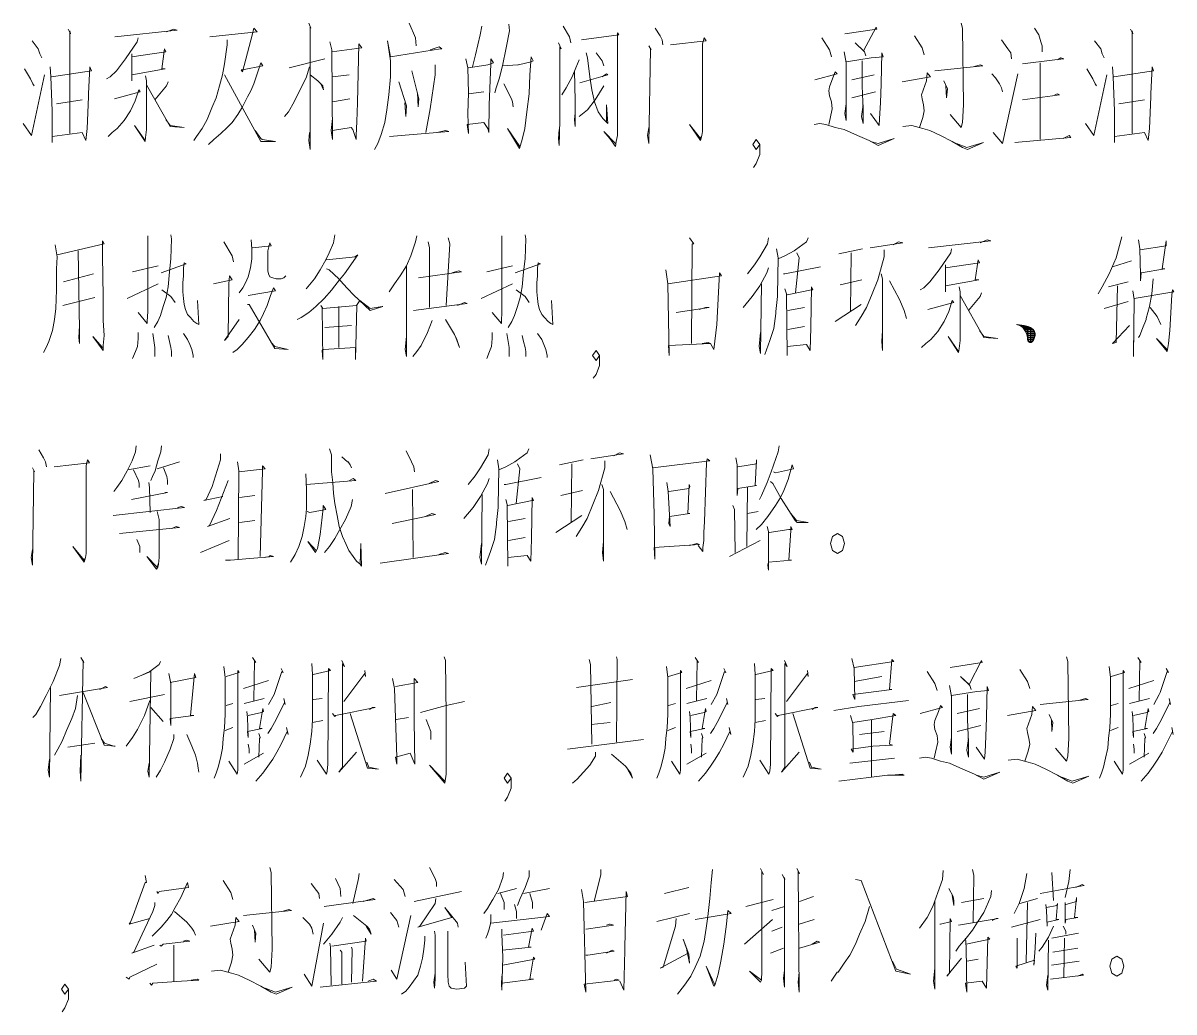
# Model space of a CAD drawing. Header units: millimetres. Extents: x 0 to 829, y 0 to 586.
# Drawn here: x 358.18 to 403.05, y 510.91 to 549.44 of the extents above; entities that cross this region are included whole.
import ezdxf

# ---------------------------------------------------------------- set-up
doc = ezdxf.new("R2010")
doc.units = ezdxf.units.MM

msp = doc.modelspace()

# ---------------------------------------------------------------- linework, layer by layer
at = {"color": 0, "lineweight": 0}
for points in [[(359.946222, 549.207972), (360.027361, 549.013944), (360.002667, 549.130361), (360.002667, 545.133389)], [(361.766556, 548.897528), (364.186611, 549.169167), (364.049028, 549.207972), (363.777389, 549.091556)], [(365.463667, 548.897528), (367.312222, 549.091556), (367.174639, 549.246778), (367.121722, 549.013944), (366.931222, 548.276639), (366.740722, 547.539333), (366.684278, 547.616944), (366.740722, 547.616944), (367.527417, 547.772167), (367.446278, 547.888583), (367.312222, 547.461722), (367.174639, 547.073667), (367.065278, 546.802028), (366.931222, 546.569194), (366.740722, 546.181139), (366.550222, 545.870694), (366.3315, 545.56025), (366.141, 545.366222), (365.897583, 545.133389), (365.625944, 544.900556), (365.407222, 544.706528)], [(369.323056, 549.440806), (369.404194, 549.246778), (369.375972, 549.285583), (369.375972, 544.5125), (369.323056, 544.86175), (369.34775, 545.172194)], [(373.235361, 549.440806), (373.478778, 548.858722), (373.507, 548.548278)], [(376.061111, 549.324389), (376.004667, 548.975139), (375.814167, 548.199028), (375.708333, 547.733361)], [(377.119444, 549.402), (377.147667, 549.130361), (377.010083, 548.470667), (376.876028, 547.772167), (376.738444, 547.267694), (376.629083, 546.918444), (376.576167, 546.724417)], [(379.239639, 549.324389), (379.483056, 548.897528), (379.5395, 548.664694)], [(382.823861, 549.246778), (383.014361, 548.936333), (383.0955, 548.781111), (383.123722, 548.587083)], [(390.214556, 549.013944), (391.466917, 549.207972), (391.438694, 549.285583), (390.948333, 548.35425), (390.623778, 548.664694), (390.976556, 548.315444), (391.029472, 548.160222)], [(394.754806, 549.440806), (394.807722, 549.246778), (394.835944, 546.25875), (394.807722, 545.56025), (394.754806, 545.366222), (394.317361, 545.870694)], [(397.60525, 549.246778), (397.771056, 548.975139), (397.852194, 548.7035), (397.905111, 548.548278), (397.905111, 548.315444)], [(401.355278, 549.207972), (401.436417, 549.013944), (401.411722, 549.130361), (401.411722, 545.133389)], [(358.535111, 548.742306), (358.778528, 548.431861), (358.834972, 548.237833), (358.916111, 548.082611)], [(362.666139, 548.858722), (362.637917, 548.7035), (362.175778, 548.043806), (361.823, 547.578139), (361.579583, 547.345306), (361.442, 547.267694)], [(366.141, 548.781111), (366.141, 548.587083), (366.035167, 547.849778), (365.954028, 547.422917), (365.844667, 546.996056), (365.707083, 546.530389), (365.544806, 546.142333), (365.354306, 545.676667), (365.163806, 545.327417), (364.948611, 545.016972), (364.83925, 544.86175)], [(370.137972, 548.7035), (370.219111, 548.393056), (370.243806, 544.900556), (370.190889, 545.249806), (370.243806, 545.715472)], [(374.050278, 548.393056), (374.403056, 548.509472), (374.512417, 548.431861), (374.455972, 548.431861), (372.501583, 548.121417), (372.392222, 548.742306), (372.501583, 547.966194), (372.501583, 547.345306), (372.445139, 546.646806), (372.364, 546.064722), (372.282861, 545.56025), (372.148806, 545.094583), (372.011222, 544.745333), (371.877167, 544.5125)], [(379.945194, 548.781111), (381.41275, 548.975139), (381.359833, 549.05275), (381.359833, 548.781111), (381.359833, 545.870694), (381.359833, 545.055778), (381.303389, 544.822944), (381.275167, 544.628917), (381.059972, 544.939361), (380.816556, 545.211), (381.275167, 544.745333)], [(383.423583, 548.587083), (384.81, 548.742306), (384.728861, 548.858722), (384.672417, 548.625889), (384.672417, 545.211), (384.644194, 545.055778), (384.591278, 544.86175), (384.157361, 545.482639), (384.591278, 544.939361), (384.6195, 545.016972)], [(389.3185, 548.858722), (389.618361, 548.393056), (389.6995, 548.121417)], [(392.934472, 548.936333), (393.230806, 548.470667), (393.311944, 548.199028)], [(396.328194, 548.781111), (396.575139, 548.431861), (396.680972, 548.276639), (396.709194, 548.043806)], [(399.944167, 548.742306), (400.187583, 548.431861), (400.2405, 548.237833), (400.325167, 548.082611)], [(362.419194, 548.237833), (362.419194, 547.190083), (362.419194, 547.422917), (363.724472, 547.65575), (363.586889, 547.65575), (363.69625, 548.431861), (363.752694, 548.315444), (362.419194, 548.121417)], [(370.219111, 548.315444), (371.386806, 548.470667), (371.277444, 548.625889), (371.224528, 546.336361), (371.196306, 545.599056), (371.168083, 545.055778), (371.168083, 544.900556), (371.034028, 545.288611), (370.977583, 545.366222), (370.243806, 545.249806)], [(379.049139, 548.664694), (379.1585, 548.431861), (379.102056, 548.509472), (379.102056, 545.637861), (379.077361, 544.667722), (379.049139, 544.939361), (379.077361, 545.288611)], [(380.135694, 548.276639), (380.188611, 548.082611), (380.26975, 547.345306), (380.354417, 546.840833), (380.46025, 546.375167), (380.597833, 545.987111), (380.788333, 545.715472), (380.978833, 545.521444), (380.922389, 546.25875), (380.922389, 545.599056)], [(380.516694, 548.276639), (380.760111, 547.966194), (380.816556, 547.772167)], [(382.580444, 548.548278), (382.661583, 548.393056), (382.636889, 548.431861), (382.580444, 544.745333), (382.527528, 545.055778), (382.580444, 545.366222)], [(390.189861, 548.315444), (390.271, 547.888583), (390.271, 546.142333), (390.271, 545.637861), (390.214556, 545.9095), (390.271, 546.297556)], [(390.271, 547.927389), (390.757833, 548.005), (391.248194, 548.082611), (391.710333, 548.121417), (391.657417, 548.276639), (391.629194, 547.073667), (391.600972, 546.336361), (391.57275, 545.715472), (391.548056, 545.443833), (391.219972, 545.9095)], [(368.561056, 547.694556), (369.947472, 548.043806)], [(374.240778, 547.810972), (374.240778, 547.422917), (374.050278, 546.103528), (373.888, 545.172194)], [(375.436694, 548.043806), (375.517833, 547.694556), (375.542528, 546.724417), (375.517833, 545.9095), (375.542528, 545.133389), (375.489611, 545.482639), (376.14225, 545.56025), (376.304528, 545.327417), (376.33275, 545.172194), (376.357444, 546.25875), (376.413889, 547.849778), (376.413889, 548.043806), (376.52325, 547.888583), (376.304528, 547.810972), (375.542528, 547.694556)], [(376.876028, 547.772167), (377.472222, 547.810972), (377.500444, 547.810972), (377.990806, 547.927389), (378.071944, 547.966194), (377.990806, 548.121417), (377.934361, 547.422917), (377.906139, 546.685611), (377.825, 545.987111), (377.743861, 545.327417), (377.6345, 544.900556), (377.528667, 544.551306), (377.066528, 545.327417), (377.553361, 544.628917)], [(379.864056, 548.005), (379.726472, 547.694556), (379.592417, 547.345306), (379.349, 546.918444), (379.183194, 546.646806)], [(390.895417, 547.966194), (390.895417, 546.996056), (390.923639, 546.064722), (390.923639, 546.025917), (390.923639, 545.521444), (390.867194, 545.793083), (390.923639, 546.25875)], [(393.721167, 547.578139), (395.594417, 547.772167), (395.488583, 547.810972), (395.216944, 547.733361)], [(397.143111, 547.849778), (398.395472, 548.005), (398.74825, 548.043806), (398.638889, 548.082611), (398.501306, 548.005)], [(397.823972, 547.888583), (397.823972, 544.900556)], [(358.182333, 545.521444), (358.506889, 545.055778), (359.025472, 547.422917)], [(358.23525, 547.65575), (358.478667, 547.267694), (358.563333, 547.073667), (358.61625, 546.996056)], [(359.240667, 547.733361), (359.268889, 547.345306), (359.321806, 546.025917), (359.321806, 545.172194), (359.321806, 544.784139), (359.321806, 545.016972), (360.4895, 545.172194), (360.627083, 544.86175), (360.68, 545.327417), (360.736444, 546.569194), (360.736444, 546.685611), (360.789361, 547.733361), (360.845806, 547.578139), (359.297111, 547.345306)], [(362.962472, 547.384111), (362.990694, 547.190083), (362.990694, 545.288611), (362.962472, 544.978167), (362.937778, 544.822944), (362.528556, 545.443833), (362.937778, 544.86175)], [(366.035167, 547.422917), (367.446278, 544.822944), (368.017778, 544.822944), (367.502722, 544.900556), (367.446278, 544.939361), (367.231083, 545.249806)], [(369.34775, 547.733361), (369.213694, 547.3065), (368.994972, 546.879639), (368.751556, 546.375167), (368.532833, 545.987111), (368.370556, 545.793083)], [(369.375972, 547.422917), (369.675833, 547.190083), (369.866333, 546.996056), (369.891028, 546.840833), (369.785194, 547.073667)], [(370.243806, 547.345306), (370.896444, 547.422917)], [(373.341194, 547.578139), (373.612833, 546.491583), (373.588139, 546.181139), (373.559917, 546.724417)], [(379.673556, 547.578139), (379.701778, 546.413972), (379.701778, 545.754278), (379.701778, 545.405028), (379.673556, 545.676667), (379.701778, 545.948306)], [(379.892278, 547.112472), (380.978833, 547.422917), (380.922389, 547.461722), (380.760111, 547.345306)], [(389.046861, 547.228889), (389.918222, 547.461722), (389.837083, 547.539333), (389.752417, 547.3065), (389.618361, 546.95725), (389.590139, 546.802028), (389.618361, 546.608), (389.6995, 546.375167), (389.727722, 546.103528), (389.646583, 545.715472), (389.590139, 545.482639)], [(390.486194, 547.228889), (391.357556, 547.422917)], [(392.444111, 547.151278), (393.558889, 547.345306), (393.421306, 547.500528), (393.396611, 547.190083), (393.206111, 546.646806), (393.230806, 546.491583), (393.28725, 546.25875), (393.311944, 546.025917), (393.259028, 545.754278), (393.124972, 545.366222)], [(395.950722, 547.461722), (396.084778, 547.3065), (396.247056, 547.073667), (396.328194, 546.918444), (396.356417, 546.763222)], [(396.003639, 545.172194), (396.356417, 544.745333), (396.952611, 547.461722)], [(399.591389, 545.521444), (399.915944, 545.055778), (400.431, 547.422917)], [(399.644306, 547.65575), (399.887722, 547.267694), (399.968861, 547.073667), (400.025306, 546.996056)], [(400.649722, 547.733361), (400.677944, 547.345306), (400.730861, 546.025917), (400.730861, 545.172194), (400.730861, 544.784139), (400.730861, 545.016972), (401.898556, 545.172194), (402.036139, 544.86175), (402.089056, 545.327417), (402.1455, 546.569194), (402.1455, 546.685611), (402.198417, 547.733361), (402.251333, 547.578139), (400.702639, 547.345306)], [(362.990694, 547.034861), (363.914972, 545.405028), (364.45825, 545.366222), (363.914972, 545.443833), (363.752694, 545.676667)], [(363.833833, 547.151278), (363.777389, 546.996056), (363.31525, 546.452778)], [(372.826139, 547.151278), (373.126, 546.219944), (373.097778, 545.793083), (373.069556, 546.336361)], [(376.928944, 547.073667), (377.228806, 546.491583), (377.257028, 546.375167), (377.281722, 546.181139)], [(380.816556, 546.996056), (380.488472, 546.452778), (380.188611, 546.064722), (379.864056, 545.793083)], [(394.073944, 547.190083), (394.211528, 546.879639), (394.183306, 546.530389), (394.155083, 546.996056)], [(360.4895, 546.452778), (359.484083, 546.297556)], [(361.741861, 546.491583), (362.747278, 546.763222), (362.690833, 546.840833), (362.556778, 546.413972), (362.366278, 546.025917), (362.122861, 545.637861), (361.851222, 545.327417), (361.660722, 545.172194), (361.494917, 545.016972)], [(370.243806, 546.375167), (370.924667, 546.491583)], [(375.542528, 546.685611), (376.14225, 546.763222)], [(390.486194, 546.530389), (391.410472, 546.763222)], [(397.143111, 546.452778), (398.314333, 546.608), (398.585972, 546.646806), (398.501306, 546.685611), (398.395472, 546.646806)], [(401.898556, 546.452778), (400.893139, 546.297556)], [(372.473361, 545.016972), (374.784056, 545.211), (374.646472, 545.249806), (374.321917, 545.172194)], [(389.022167, 545.482639), (389.237361, 545.521444), (389.480778, 545.482639), (389.837083, 545.366222), (390.189861, 545.288611), (390.704917, 545.055778), (391.167056, 544.86175), (391.519833, 544.667722), (392.14425, 544.939361), (391.519833, 544.745333), (391.219972, 544.822944)], [(392.472333, 545.405028), (392.825111, 545.443833), (393.259028, 545.327417), (393.530667, 545.249806), (393.939889, 545.055778), (394.3985, 544.822944), (394.807722, 544.590111), (394.998222, 544.5125), (395.622639, 544.784139), (394.97, 544.590111), (394.564306, 544.745333)], [(386.655028, 543.814), (386.764389, 543.969222), (386.901972, 544.318472), (386.901972, 544.706528), (386.764389, 544.900556), (386.630333, 544.706528), (386.764389, 544.5125), (386.901972, 544.706528)], [(396.846778, 544.784139), (399.019889, 544.978167), (398.963444, 545.055778), (398.720028, 544.939361)], [(363.050667, 541.147), (363.050667, 538.70225), (363.050667, 538.197778), (363.022444, 537.809722), (363.022444, 537.732111), (362.669667, 538.158972)], [(363.946722, 541.185806), (363.974944, 541.030583), (363.946722, 540.254472), (363.893806, 539.75), (363.837361, 539.167917), (363.756222, 538.741056), (363.646861, 538.391806), (363.541028, 538.042556), (363.431667, 537.809722), (363.294083, 537.576889)], [(370.332, 541.185806), (370.279083, 540.875361), (370.113278, 540.487306), (369.979222, 540.215667), (369.7605, 539.827611), (369.545306, 539.478361), (369.354806, 539.245528), (369.217222, 539.090306)], [(373.53875, 541.147), (373.482306, 540.914167), (373.295333, 540.370889), (373.129528, 539.982833), (372.886111, 539.594778), (372.667389, 539.284333), (372.452194, 538.973889)], [(374.759361, 541.069389), (374.815806, 540.836556), (374.678222, 538.430611)], [(376.851333, 541.147), (376.851333, 538.70225), (376.851333, 538.197778), (376.826639, 537.809722), (376.826639, 537.732111), (376.473861, 538.158972)], [(377.750917, 541.185806), (377.775611, 541.030583), (377.750917, 540.254472), (377.694472, 539.75), (377.641556, 539.167917), (377.560417, 538.741056), (377.451056, 538.391806), (377.341694, 538.042556), (377.232333, 537.809722), (377.098278, 537.576889)], [(384.160889, 541.069389), (384.326694, 540.836556), (384.27025, 540.836556), (384.242028, 536.956)], [(387.233583, 541.069389), (387.205361, 540.836556), (386.9055, 540.332083), (386.880806, 540.293278), (386.690306, 540.021639), (386.418667, 539.672389)], [(388.782278, 541.069389), (388.725833, 540.914167), (388.291917, 540.603722), (388.239, 540.564917), (387.882694, 540.370889), (387.611056, 540.254472)], [(401.009556, 541.108194), (400.790833, 540.293278), (400.519194, 539.672389), (400.247556, 539.167917), (400.085278, 538.896278)], [(359.438222, 540.79775), (359.519361, 540.332083), (359.491139, 539.866417), (359.491139, 539.0515), (359.462917, 538.314194), (359.41, 537.887333), (359.328861, 537.460472), (359.191278, 537.033611), (359.081917, 536.800778), (358.976083, 536.60675)], [(359.519361, 540.409694), (361.339694, 540.836556), (361.28325, 540.952972), (361.28325, 540.370889), (361.311472, 538.779861), (361.311472, 537.964944), (361.311472, 537.848528), (361.339694, 537.266444), (361.311472, 536.878389), (361.311472, 536.684361), (360.90225, 537.227639), (361.28325, 536.800778)], [(366.010472, 540.914167), (366.338556, 540.370889), (366.391472, 540.138056)], [(367.072333, 540.991778), (367.097028, 540.642528), (367.097028, 540.254472), (367.044111, 539.905222), (366.962972, 539.555972), (366.853611, 539.323139), (366.74425, 539.129111), (366.610194, 538.935083)], [(367.12525, 540.681333), (367.859028, 540.758944), (367.806111, 540.875361), (367.724972, 540.564917), (367.724972, 540.293278), (367.724972, 540.060444), (367.724972, 539.788806), (367.749667, 539.672389), (367.806111, 539.555972), (367.915472, 539.517167), (368.049528, 539.478361), (368.240028, 539.478361), (368.349389, 539.517167), (368.430528, 539.594778)], [(373.972667, 540.914167), (374.025583, 540.681333), (374.025583, 538.353)], [(387.558139, 540.642528), (387.611056, 540.293278), (387.586361, 538.857472), (387.586361, 538.779861), (387.529917, 538.197778), (387.529917, 538.120167), (387.448778, 537.538083), (387.2865, 537.072417), (387.096, 536.529139)], [(389.978194, 540.4485), (390.898944, 540.642528)], [(391.742083, 540.603722), (391.742083, 540.332083), (391.498667, 539.439556), (391.279944, 538.896278), (391.06475, 538.353), (390.846028, 538.00375), (390.627306, 537.6545)], [(391.198806, 540.681333), (392.475861, 540.875361), (392.313583, 540.914167), (392.094861, 540.79775)], [(394.377333, 540.642528), (394.352639, 540.487306), (393.8905, 539.827611), (393.534194, 539.361944), (393.290778, 539.129111), (393.156722, 539.0515)], [(393.481278, 540.681333), (395.901333, 540.952972), (395.76375, 540.991778), (395.492111, 540.875361)], [(401.658667, 540.991778), (401.715111, 540.642528), (401.739806, 539.633583), (401.739806, 539.40075), (401.768028, 539.711194), (402.692306, 539.866417), (402.582944, 539.866417), (402.745222, 540.952972), (402.745222, 540.758944), (401.715111, 540.603722)], [(360.334278, 540.564917), (360.387194, 537.499278), (360.387194, 536.956), (360.358972, 537.188833), (360.387194, 537.6545)], [(370.007444, 540.215667), (371.146917, 540.332083), (371.118694, 540.332083), (371.228056, 540.409694), (370.713, 539.672389), (370.5225, 539.439556), (370.250861, 539.090306), (370.222639, 539.0515), (369.922778, 538.70225), (369.598222, 538.391806), (369.326583, 538.158972), (369.026722, 537.964944), (368.864444, 537.887333)], [(388.344833, 540.487306), (388.4295, 540.293278), (388.291917, 538.935083)], [(390.465028, 540.487306), (390.436806, 538.197778)], [(394.133917, 540.021639), (394.133917, 538.973889), (394.133917, 539.206722), (395.439194, 539.439556), (395.301611, 539.439556), (395.410972, 540.215667), (395.463889, 540.09925), (394.133917, 539.905222)], [(400.65325, 539.944028), (401.387028, 540.176861)], [(362.450944, 539.75), (363.456361, 539.982833)], [(363.565722, 539.711194), (364.542917, 540.060444), (364.461778, 540.09925), (364.437083, 539.905222), (364.437083, 539.594778), (364.408861, 539.323139), (364.408861, 538.973889), (364.437083, 538.70225), (364.461778, 538.469417), (364.518222, 538.275389), (364.599361, 538.081361), (364.708722, 537.964944), (364.842778, 537.809722), (364.952139, 537.732111), (365.033278, 537.693306), (364.980361, 538.624639)], [(370.007444, 539.866417), (370.113278, 539.827611), (370.494278, 539.478361), (370.656556, 539.284333), (370.847056, 539.090306), (371.065778, 538.857472), (371.718417, 538.236583), (372.20525, 538.391806), (372.180556, 538.391806), (371.718417, 538.314194), (371.309194, 538.624639), (371.175139, 538.430611), (369.869861, 538.314194), (369.788722, 538.430611), (369.841639, 538.353), (369.869861, 536.335111), (369.841639, 536.684361), (369.869861, 536.723167), (369.898083, 536.723167), (371.146917, 536.800778), (371.146917, 536.335111), (371.199833, 538.430611)], [(373.129528, 539.982833), (373.129528, 536.451528), (373.076611, 536.723167), (373.129528, 537.227639)], [(373.591667, 539.517167), (375.277944, 539.75), (375.168583, 539.788806), (374.896944, 539.711194)], [(376.255139, 539.75), (377.260556, 539.982833)], [(377.369917, 539.711194), (378.347111, 540.060444), (378.265972, 540.09925), (378.23775, 539.905222), (378.23775, 539.594778), (378.213056, 539.323139), (378.213056, 538.973889), (378.23775, 538.70225), (378.265972, 538.469417), (378.318889, 538.275389), (378.400028, 538.081361), (378.509389, 537.964944), (378.646972, 537.809722), (378.756333, 537.732111), (378.837472, 537.693306), (378.781028, 538.624639)], [(383.236611, 539.827611), (383.321278, 539.284333), (383.374194, 536.490333), (383.345972, 536.878389), (384.975806, 536.956), (384.894667, 536.994806), (384.65125, 536.956), (384.975806, 536.956), (385.113389, 536.723167), (385.22275, 537.693306), (385.332111, 539.711194), (385.41325, 539.594778), (383.321278, 539.284333)], [(387.233583, 539.905222), (387.177139, 539.711194), (386.9055, 539.206722), (386.605639, 538.779861), (386.252861, 538.353)], [(387.829778, 539.672389), (387.882694, 539.672389), (389.269111, 539.944028)], [(360.930472, 539.672389), (359.762778, 539.361944)], [(362.23575, 538.70225), (363.456361, 539.284333)], [(365.604778, 539.284333), (366.338556, 539.439556), (366.229194, 539.594778), (366.200972, 539.284333), (366.176278, 537.227639), (366.038694, 537.072417), (366.610194, 537.887333)], [(376.036417, 538.70225), (377.260556, 539.284333)], [(386.961944, 539.284333), (386.933722, 536.567944), (386.880806, 536.839583), (386.933722, 537.382861)], [(390.87425, 539.439556), (390.031111, 539.245528)], [(391.632722, 539.672389), (391.689167, 539.478361), (391.689167, 536.684361), (391.660944, 537.033611), (391.689167, 537.460472)], [(391.960806, 539.40075), (392.341806, 538.663444), (392.532306, 538.236583), (392.613444, 537.926139)], [(401.252972, 539.361944), (400.490972, 539.167917)], [(402.230167, 539.478361), (402.17725, 538.896278), (402.096111, 538.391806), (401.958528, 537.926139), (401.958528, 537.887333), (401.824472, 537.538083), (401.715111, 537.266444), (401.658667, 537.188833)], [(363.593944, 539.0515), (363.946722, 538.779861), (364.109, 538.547028)], [(366.962972, 538.818667), (368.021306, 539.012694), (367.940167, 539.129111), (367.830806, 538.818667), (367.69675, 538.430611), (367.559167, 538.120167), (367.425111, 537.848528), (367.206389, 537.499278), (366.962972, 537.188833), (366.719556, 536.917194), (366.529056, 536.723167), (366.366778, 536.60675)], [(377.398139, 539.0515), (377.750917, 538.779861), (377.913194, 538.547028)], [(387.882694, 539.090306), (387.939139, 538.896278), (387.967361, 536.490333), (387.967361, 536.839583), (388.725833, 536.917194), (388.863417, 536.684361), (388.888111, 537.576889), (388.916333, 539.167917), (388.972778, 539.0515), (388.916333, 539.0515), (387.967361, 538.857472)], [(394.677194, 539.167917), (394.705417, 538.973889), (394.705417, 537.072417), (394.677194, 536.761972), (394.648972, 536.60675), (394.243278, 537.227639), (394.648972, 536.645556)], [(394.705417, 538.818667), (395.629694, 537.188833), (396.172972, 537.150028), (395.629694, 537.227639), (395.463889, 537.460472)], [(395.545028, 538.935083), (395.492111, 538.779861), (395.029972, 538.236583)], [(400.84375, 539.206722), (400.790833, 536.994806), (400.65325, 536.956), (401.305889, 537.6545)], [(401.443472, 539.012694), (401.496389, 538.663444), (401.468167, 536.451528), (401.468167, 536.761972), (401.468167, 537.072417)], [(401.496389, 538.70225), (403.045083, 538.973889), (402.992167, 539.0515), (402.963944, 538.857472), (402.882806, 537.460472), (402.829889, 536.956), (402.773444, 536.645556), (402.36775, 537.150028), (402.773444, 536.723167)], [(359.734556, 538.430611), (360.986917, 538.741056)], [(366.93475, 538.469417), (366.991194, 538.469417), (367.996611, 536.761972), (368.511667, 536.723167), (367.996611, 536.839583), (367.859028, 536.994806)], [(370.494278, 538.391806), (370.494278, 536.800778)], [(373.401167, 538.236583), (375.493139, 538.508222), (375.387306, 538.547028), (375.115667, 538.430611)], [(383.645833, 538.158972), (384.922889, 538.353), (384.785306, 538.353), (384.541889, 538.275389)], [(387.992056, 538.236583), (388.644694, 538.353)], [(389.840611, 537.809722), (390.846028, 538.469417)], [(393.453056, 538.275389), (394.458472, 538.547028), (394.405556, 538.624639), (394.267972, 538.197778), (394.081, 537.809722), (393.834056, 537.421667), (393.562417, 537.111222), (393.371917, 536.956), (393.209639, 536.800778)], [(401.252972, 538.585833), (400.328694, 538.314194)], [(402.120806, 538.353), (402.392444, 538.00375), (402.530028, 537.693306)], [(369.951, 537.576889), (370.984639, 537.6545)], [(374.134944, 537.848528), (373.944444, 537.382861), (373.701028, 536.878389), (373.53875, 536.645556), (373.376472, 536.451528)], [(374.653528, 537.887333), (375.006306, 537.30525), (375.087444, 537.111222), (375.196806, 536.800778), (375.059222, 537.188833)], [(388.644694, 537.615694), (387.992056, 537.499278)], [(396.931444, 537.693306), (397.203083, 537.6545), (397.365361, 537.615694), (397.450028, 537.576889), (397.502944, 537.538083), (397.555861, 537.499278), (397.612306, 537.421667), (397.637, 537.344056), (397.637, 537.266444), (397.584083, 537.111222), (397.531167, 537.033611), (397.474722, 536.994806), (397.421806, 536.994806), (397.365361, 537.033611), (397.340667, 537.111222), (397.340667, 537.188833), (397.312444, 537.30525), (397.259528, 537.421667), (397.150167, 537.576889), (397.040806, 537.6545), (396.90675, 537.693306)], [(397.040806, 537.6545), (397.178389, 537.6545)], [(397.121944, 537.615694), (397.121944, 537.6545)], [(397.340667, 537.615694), (397.121944, 537.615694)], [(397.150167, 537.576889), (397.450028, 537.576889)], [(397.178389, 537.6545), (397.178389, 537.538083)], [(397.502944, 537.538083), (397.178389, 537.538083)], [(397.231306, 537.460472), (397.231306, 537.615694)], [(397.231306, 537.499278), (397.531167, 537.499278)], [(397.284222, 537.615694), (397.284222, 537.382861)], [(397.340667, 537.111222), (397.340667, 537.615694)], [(397.393583, 537.576889), (397.393583, 537.033611)], [(397.450028, 536.994806), (397.450028, 537.576889)], [(397.502944, 537.538083), (397.502944, 537.033611)], [(397.555861, 537.072417), (397.555861, 537.499278)], [(362.669667, 537.382861), (362.669667, 537.150028), (362.641444, 536.839583), (362.560306, 536.645556), (362.450944, 536.373917)], [(363.241167, 537.344056), (363.322306, 536.800778), (363.322306, 536.567944), (363.322306, 536.451528)], [(363.837361, 537.266444), (363.893806, 537.033611), (363.946722, 536.800778), (363.974944, 536.645556), (363.974944, 536.451528)], [(364.437083, 537.344056), (364.599361, 537.111222), (364.6805, 536.917194), (364.761639, 536.723167), (364.818083, 536.490333), (364.818083, 536.412722)], [(376.473861, 537.382861), (376.473861, 537.150028), (376.445639, 536.839583), (376.3645, 536.645556), (376.255139, 536.373917)], [(377.041833, 537.344056), (377.1265, 536.800778), (377.1265, 536.567944), (377.1265, 536.451528)], [(377.641556, 537.266444), (377.694472, 537.033611), (377.750917, 536.800778), (377.775611, 536.645556), (377.775611, 536.451528)], [(378.23775, 537.344056), (378.400028, 537.111222), (378.484694, 536.917194), (378.565833, 536.723167), (378.61875, 536.490333), (378.61875, 536.412722)], [(397.612306, 537.421667), (397.259528, 537.421667)], [(397.312444, 537.344056), (397.637, 537.344056)], [(397.637, 537.266444), (397.340667, 537.266444)], [(397.340667, 537.188833), (397.612306, 537.188833)], [(397.584083, 537.111222), (397.340667, 537.111222)], [(397.365361, 537.033611), (397.531167, 537.033611)], [(397.612306, 537.421667), (397.612306, 537.188833)], [(380.410861, 535.597806), (380.520222, 535.753028), (380.657806, 536.102278), (380.657806, 536.490333), (380.520222, 536.684361), (380.386167, 536.490333), (380.520222, 536.296306), (380.657806, 536.490333)], [(362.599111, 532.969611), (362.570889, 532.736778), (362.433306, 532.387528), (362.242806, 531.999472), (362.027611, 531.611417), (361.837111, 531.339778), (361.72775, 531.184556)], [(363.576306, 532.969611), (363.548083, 532.736778), (363.438722, 532.387528), (363.329361, 531.999472), (363.223528, 531.766639), (363.167083, 531.611417)], [(387.649861, 532.969611), (387.621639, 532.736778), (387.35, 531.960667), (387.187722, 531.533806), (386.969, 531.029333), (386.887861, 530.874111)], [(358.792639, 532.814389), (358.983139, 532.503944), (359.064278, 532.348722), (359.0925, 532.154694)], [(365.883472, 532.659167), (365.883472, 532.426333), (365.558917, 531.378583), (365.3155, 530.874111), (365.234361, 530.835306), (365.968139, 530.990528)], [(370.123861, 532.853194), (370.205, 532.620361), (370.205, 531.960667), (370.257917, 531.533806), (370.286139, 531.106944), (370.342583, 530.718889), (370.423722, 530.253222), (370.504861, 529.826361), (370.638917, 529.438306), (370.7765, 529.127861), (370.885861, 528.895028), (371.048139, 528.662194), (371.182194, 528.468167), (371.319778, 528.35175), (371.372694, 528.274139), (371.348, 529.166667), (371.319778, 528.35175)], [(370.614222, 532.54275), (370.829417, 532.348722), (370.857639, 532.348722), (370.938778, 532.232306), (370.991694, 532.115889)], [(373.111889, 532.775583), (373.330611, 532.348722), (373.41175, 532.154694), (373.439972, 531.960667)], [(376.346861, 532.853194), (376.318639, 532.620361), (376.018778, 532.115889), (375.994083, 532.077083), (375.803583, 531.805444), (375.531944, 531.456194)], [(377.895556, 532.853194), (377.839111, 532.697972), (377.405194, 532.387528), (377.352278, 532.348722), (376.9995, 532.154694), (376.727861, 532.038278)], [(380.312083, 532.465139), (381.589139, 532.659167), (381.426861, 532.697972), (381.208139, 532.581556)], [(382.622778, 532.620361), (382.732139, 532.077083), (382.785056, 530.292028), (382.813278, 528.545778), (382.785056, 529.011444), (384.552472, 529.127861), (384.443111, 529.166667), (384.171472, 529.089056)], [(358.549222, 532.115889), (358.630361, 531.960667), (358.602139, 531.999472), (358.549222, 528.312944), (358.496306, 528.623389), (358.549222, 528.933833)], [(359.392361, 532.154694), (360.77525, 532.309917), (360.694111, 532.426333), (360.641194, 532.1935), (360.641194, 528.778611), (360.612972, 528.623389), (360.560056, 528.429361), (360.126139, 529.05025), (360.560056, 528.506972), (360.588278, 528.584583)], [(362.271028, 532.038278), (363.142389, 532.1935)], [(363.414028, 532.077083), (364.281861, 532.348722)], [(363.657444, 532.115889), (363.7915, 531.766639), (363.819722, 531.611417), (363.819722, 531.456194)], [(366.536111, 532.348722), (366.592556, 531.999472), (366.564333, 528.545778)], [(366.592556, 531.960667), (367.622667, 532.077083), (367.516833, 532.1935), (367.516833, 531.999472), (367.432167, 528.662194)], [(376.671417, 532.426333), (376.727861, 532.077083), (376.699639, 530.641278), (376.699639, 530.563667), (376.643194, 529.981583), (376.643194, 529.903972), (376.562056, 529.321889), (376.399778, 528.856222), (376.209278, 528.312944)], [(377.458111, 532.271111), (377.542778, 532.077083), (377.405194, 530.718889)], [(379.091472, 532.232306), (380.012222, 532.426333)], [(379.578306, 532.271111), (379.553611, 529.981583)], [(380.855361, 532.387528), (380.855361, 532.115889), (380.611944, 531.223361), (380.393222, 530.680083), (380.178028, 530.136806), (379.959306, 529.787556), (379.740583, 529.438306)], [(382.732139, 532.115889), (384.958167, 532.387528), (384.848806, 532.465139), (384.824111, 532.309917), (384.742972, 530.020389), (384.71475, 529.593528), (384.71475, 529.283083), (384.686528, 529.011444), (384.686528, 528.856222), (384.496028, 529.089056)], [(385.963583, 532.503944), (386.020028, 532.232306), (386.020028, 531.883056), (386.020028, 531.339778), (386.020028, 531.029333), (386.044722, 531.300972), (386.7785, 531.417389), (386.725583, 531.417389), (386.7785, 532.426333), (386.7785, 532.348722), (386.7785, 532.271111), (386.044722, 532.154694)], [(387.431139, 531.960667), (387.512278, 531.921861), (388.217833, 532.077083), (388.164917, 532.232306), (388.002639, 531.650222), (387.840361, 531.223361), (387.702778, 530.951722), (387.512278, 530.641278), (387.215944, 530.214417), (386.969, 529.903972), (386.753806, 529.709944)], [(362.48975, 532.038278), (362.68025, 531.611417), (362.704944, 531.495), (362.704944, 531.339778)], [(369.199583, 531.883056), (369.227806, 531.262167), (369.227806, 530.641278), (369.227806, 530.524861), (369.199583, 530.214417), (369.146667, 529.826361), (369.065528, 529.438306), (368.927944, 529.05025), (368.793889, 528.739806), (368.603389, 528.429361)], [(369.227806, 531.456194), (371.1575, 531.611417), (371.048139, 531.689028), (370.910556, 531.611417), (371.048139, 531.689028)], [(376.346861, 531.689028), (376.290417, 531.495), (376.018778, 530.990528), (375.722444, 530.563667), (375.366139, 530.136806)], [(376.943056, 531.456194), (376.9995, 531.456194), (378.382389, 531.727833)], [(363.085944, 531.533806), (363.114167, 531.339778), (363.142389, 530.369639)], [(366.183333, 531.611417), (365.721194, 530.44725), (365.449556, 529.865167), (365.368417, 529.826361), (366.239778, 530.136806)], [(372.296972, 531.106944), (374.388944, 531.572611), (374.254889, 531.611417), (374.007944, 531.495)], [(373.358833, 531.262167), (373.383528, 528.623389)], [(379.987528, 531.223361), (379.144389, 531.029333)], [(380.746, 531.456194), (380.802444, 531.262167), (380.802444, 528.468167), (380.774222, 528.817417), (380.802444, 529.244278)], [(381.074083, 531.184556), (381.455083, 530.44725), (381.645583, 530.020389), (381.726722, 529.709944)], [(383.275417, 531.533806), (383.328333, 531.184556), (383.409472, 529.826361), (383.356556, 529.942778), (383.384778, 530.214417), (384.171472, 530.330833), (384.090333, 530.330833), (384.14325, 531.456194), (384.171472, 531.378583), (384.14325, 531.300972), (383.356556, 531.184556)], [(386.425722, 531.339778), (386.3975, 529.05025)], [(387.321778, 531.572611), (387.402917, 531.495), (387.731, 530.912917), (388.030861, 530.44725), (388.274278, 530.059194), (388.355417, 529.981583), (388.789333, 529.981583), (388.327194, 530.059194), (388.112, 530.330833)], [(362.408611, 530.874111), (363.819722, 531.14575), (363.738583, 531.14575), (363.657444, 531.106944)], [(367.216972, 531.029333), (366.61725, 530.951722)], [(371.019917, 530.874111), (370.967, 530.602472), (370.748278, 530.098), (370.529556, 529.709944), (370.342583, 529.360694), (370.123861, 529.05025), (369.933361, 528.817417)], [(376.075222, 531.068139), (376.047, 528.35175), (375.994083, 528.623389), (376.047, 529.166667)], [(376.9995, 530.874111), (377.052417, 530.680083), (377.080639, 528.274139), (377.080639, 528.623389), (377.839111, 528.701), (377.976694, 528.468167), (378.004917, 529.360694), (378.029611, 530.951722), (378.086056, 530.835306), (378.029611, 530.835306), (377.080639, 530.641278)], [(361.699528, 530.253222), (364.472361, 530.563667), (364.363, 530.602472), (364.200722, 530.563667)], [(363.414028, 530.408444), (363.495167, 530.098), (363.495167, 528.623389), (363.466944, 528.35175), (363.438722, 528.235333), (363.385806, 528.157722), (363.004806, 528.662194), (363.414028, 528.235333), (363.466944, 528.390556)], [(369.256028, 530.408444), (369.361861, 530.369639), (369.986278, 530.486056), (369.880444, 530.641278), (369.880444, 530.524861), (369.771083, 529.515917), (369.714639, 529.244278), (369.661722, 528.972639), (369.580583, 528.817417), (369.280722, 529.244278), (369.608806, 528.895028)], [(372.568611, 529.942778), (374.254889, 530.292028), (374.117306, 530.330833), (373.873889, 530.214417)], [(385.854222, 530.641278), (385.910667, 530.486056), (385.938889, 528.817417)], [(386.425722, 530.330833), (386.834944, 530.408444)], [(366.61725, 529.981583), (367.216972, 530.059194)], [(377.105333, 530.020389), (377.757972, 530.136806)], [(378.953889, 529.593528), (379.959306, 530.253222)], [(361.946472, 529.554722), (364.281861, 529.787556), (364.147806, 529.826361), (363.982, 529.74875)], [(377.757972, 529.3995), (377.105333, 529.283083)], [(387.187722, 529.826361), (387.240639, 529.632333), (387.240639, 528.118917), (387.215944, 528.312944), (387.240639, 528.429361), (388.136694, 528.506972), (388.030861, 528.506972), (388.112, 529.671139), (388.112, 529.826361), (388.164917, 529.709944), (388.030861, 529.709944), (387.268861, 529.593528)], [(362.623806, 529.321889), (362.733167, 529.05025), (362.733167, 528.817417)], [(365.096778, 528.817417), (366.211556, 529.283083)], [(385.720167, 528.662194), (386.916083, 529.283083)], [(366.073972, 528.506972), (366.264472, 528.506972), (367.026472, 528.584583), (367.95075, 528.662194), (367.813167, 528.701), (367.788472, 528.662194), (367.597972, 528.623389)], [(372.106472, 528.390556), (374.769944, 528.778611), (374.632361, 528.817417), (374.388944, 528.739806)], [(359.653417, 524.675806), (359.6005, 524.404167), (359.353556, 523.783278), (359.081917, 523.24), (358.866722, 522.813139), (358.676222, 522.502694), (358.566861, 522.386278)], [(360.440111, 524.714611), (360.549472, 524.520583), (360.524778, 524.598194), (360.440111, 519.902722), (360.415417, 520.290778), (360.440111, 520.911667)], [(363.541028, 524.559389), (363.484583, 524.442972), (363.131806, 524.171333), (362.697889, 523.977306), (362.507389, 523.899694), (363.160028, 524.171333), (363.103583, 520.057944), (363.050667, 520.290778), (363.103583, 520.601222)], [(367.12525, 524.714611), (367.262833, 524.520583), (367.206389, 524.598194), (367.181694, 523.045972)], [(369.435944, 524.481778), (369.464167, 524.054917), (369.464167, 523.007167), (369.464167, 522.386278), (369.464167, 522.308667), (369.435944, 521.843), (369.3795, 521.338528), (369.298361, 520.911667), (369.192528, 520.484806), (369.002028, 520.057944)], [(370.603639, 524.598194), (370.713, 524.365361), (370.631861, 524.481778), (370.631861, 520.446), (370.494278, 520.251972), (371.175139, 521.028083)], [(374.597083, 524.753417), (374.653528, 524.598194), (374.678222, 522.463889), (374.678222, 521.1445), (374.678222, 520.174361), (374.625306, 519.825111), (374.025583, 520.523611), (374.625306, 519.902722)], [(380.248583, 524.637), (380.305028, 524.442972), (380.357944, 521.338528)], [(381.310444, 524.753417), (381.335139, 524.637), (381.310444, 521.416139)], [(384.379611, 524.714611), (384.513667, 524.520583), (384.46075, 524.598194), (384.432528, 523.045972)], [(386.690306, 524.481778), (386.715, 524.054917), (386.715, 523.007167), (386.715, 522.386278), (386.715, 522.308667), (386.690306, 521.843), (386.633861, 521.338528), (386.552722, 520.911667), (386.443361, 520.484806), (386.252861, 520.057944)], [(387.858, 524.598194), (387.967361, 524.365361), (387.882694, 524.481778), (387.882694, 520.446), (387.748639, 520.251972), (388.4295, 521.028083)], [(390.49325, 524.675806), (390.574389, 524.28775), (390.602611, 523.084778), (390.521472, 523.278806), (392.041944, 523.472833), (391.960806, 523.472833), (392.041944, 524.637), (392.123083, 524.559389), (390.574389, 524.326556)], [(394.324417, 524.326556), (395.57325, 524.520583), (395.545028, 524.598194), (395.058194, 523.666861), (394.730111, 523.977306), (395.086417, 523.628056), (395.139333, 523.472833)], [(398.861139, 524.753417), (398.914056, 524.559389), (398.942278, 521.571361), (398.914056, 520.872861), (398.861139, 520.678833), (398.427222, 521.183306)], [(401.633972, 524.714611), (401.768028, 524.520583), (401.715111, 524.598194), (401.686889, 523.045972)], [(363.865583, 524.093722), (363.946722, 523.705667), (363.946722, 522.813139), (363.946722, 522.075833), (363.9185, 522.347472), (364.842778, 522.463889), (364.708722, 522.463889), (364.871, 524.093722), (364.923917, 523.9385), (363.9185, 523.744472)], [(366.010472, 524.365361), (366.066917, 523.9385), (366.066917, 523.084778), (366.066917, 522.502694), (366.038694, 521.998222), (365.985778, 521.571361), (365.957556, 521.183306), (365.876417, 520.79525), (365.795278, 520.446), (365.714139, 520.213167), (365.633, 520.019139)], [(366.095139, 523.977306), (366.610194, 524.132528), (366.55375, 524.210139), (366.55375, 524.054917), (366.55375, 521.028083), (366.55375, 520.640028), (366.55375, 520.329583), (366.529056, 520.174361), (366.200972, 520.678833)], [(368.240028, 524.28775), (368.321167, 524.132528), (368.26825, 524.171333), (367.996611, 523.356417), (367.968389, 523.278806), (367.749667, 522.89075)], [(369.488861, 524.054917), (370.169722, 524.210139), (370.088583, 524.28775), (370.060361, 520.562417), (370.032139, 520.290778), (370.007444, 520.174361), (369.651139, 520.717639)], [(371.499694, 524.210139), (371.527917, 523.977306), (371.499694, 524.093722), (370.684778, 523.007167)], [(383.264833, 524.365361), (383.321278, 523.9385), (383.321278, 523.084778), (383.321278, 522.502694), (383.293056, 521.998222), (383.236611, 521.571361), (383.211917, 521.183306), (383.130778, 520.79525), (383.049639, 520.446), (382.964972, 520.213167), (382.883833, 520.019139)], [(383.345972, 523.977306), (383.864556, 524.132528), (383.808111, 524.210139), (383.808111, 524.054917), (383.808111, 521.028083), (383.808111, 520.640028), (383.808111, 520.329583), (383.779889, 520.174361), (383.455333, 520.678833)], [(385.494389, 524.28775), (385.575528, 524.132528), (385.519083, 524.171333), (385.247444, 523.356417), (385.22275, 523.278806), (385.004028, 522.89075)], [(386.743222, 524.054917), (387.424083, 524.210139), (387.339417, 524.28775), (387.314722, 520.562417), (387.2865, 520.290778), (387.258278, 520.174361), (386.9055, 520.717639)], [(388.754056, 524.210139), (388.782278, 523.977306), (388.754056, 524.093722), (387.939139, 523.007167)], [(393.428361, 524.171333), (393.724694, 523.705667), (393.809361, 523.434028)], [(397.040806, 524.248944), (397.340667, 523.783278), (397.421806, 523.511639)], [(400.519194, 524.365361), (400.572111, 523.9385), (400.572111, 523.084778), (400.572111, 522.502694), (400.547417, 521.998222), (400.490972, 521.571361), (400.466278, 521.183306), (400.381611, 520.79525), (400.300472, 520.446), (400.219333, 520.213167), (400.138194, 520.019139)], [(400.600333, 523.977306), (401.115389, 524.132528), (401.062472, 524.210139), (401.062472, 524.054917), (401.062472, 521.028083), (401.062472, 520.640028), (401.062472, 520.329583), (401.03425, 520.174361), (400.709694, 520.678833)], [(402.745222, 524.28775), (402.829889, 524.132528), (402.773444, 524.171333), (402.501806, 523.356417), (402.473583, 523.278806), (402.258389, 522.89075)], [(359.247722, 523.550444), (359.2195, 520.057944), (359.166583, 520.329583), (359.2195, 520.756444)], [(359.6005, 523.24), (361.47375, 523.550444), (361.392611, 523.58925), (361.173889, 523.472833)], [(367.749667, 523.822083), (366.772472, 523.511639)], [(372.58625, 523.899694), (372.667389, 523.511639), (372.748528, 520.834056), (372.748528, 520.562417), (372.695611, 520.834056), (373.267111, 520.989278), (373.457611, 520.562417), (373.429389, 522.269861), (373.429389, 523.899694), (373.566972, 523.744472), (372.695611, 523.58925)], [(379.76175, 523.550444), (381.934861, 523.860889)], [(385.004028, 523.822083), (384.026833, 523.511639)], [(390.574389, 523.783278), (391.660944, 523.977306)], [(394.296194, 523.628056), (394.377333, 523.201194), (394.377333, 521.454944), (394.377333, 520.950472), (394.324417, 521.222111), (394.377333, 521.610167)], [(394.377333, 523.24), (394.867694, 523.317611), (395.358056, 523.395222), (395.816667, 523.434028), (395.76375, 523.58925), (395.735528, 522.386278), (395.710833, 521.648972), (395.682611, 521.028083), (395.654389, 520.756444), (395.329833, 521.222111)], [(402.258389, 523.822083), (401.281194, 523.511639)], [(360.306056, 523.24), (360.224917, 522.735528), (360.087333, 522.347472), (359.872139, 521.881806), (359.709861, 521.454944), (359.544056, 521.1445), (359.41, 520.911667)], [(360.524778, 523.356417), (361.339694, 521.299722), (361.773611, 521.260917), (361.717167, 521.260917), (361.364389, 521.377333), (361.230333, 521.571361)], [(362.345111, 523.007167), (363.703306, 523.278806)], [(366.800694, 522.929556), (367.587389, 523.123583)], [(368.349389, 523.123583), (368.402306, 522.89075), (368.374083, 522.968361), (368.049528, 522.308667), (367.859028, 521.959417), (367.724972, 521.765389)], [(369.841639, 523.123583), (369.488861, 523.084778)], [(384.055056, 522.929556), (384.84175, 523.123583)], [(385.60375, 523.123583), (385.656667, 522.89075), (385.628444, 522.968361), (385.303889, 522.308667), (385.113389, 521.959417), (384.975806, 521.765389)], [(387.096, 523.123583), (386.743222, 523.084778)], [(395.00175, 523.278806), (395.00175, 522.308667), (395.029972, 521.377333), (395.029972, 521.338528), (395.029972, 520.834056), (394.977056, 521.105694), (395.029972, 521.571361)], [(397.8275, 522.89075), (399.704278, 523.084778), (399.594917, 523.123583), (399.323278, 523.045972)], [(401.305889, 522.929556), (402.096111, 523.123583)], [(402.854583, 523.123583), (402.911028, 522.89075), (402.882806, 522.968361), (402.55825, 522.308667), (402.36775, 521.959417), (402.230167, 521.765389)], [(363.131806, 523.045972), (362.913083, 522.463889), (362.641444, 521.920611), (362.450944, 521.610167), (362.207528, 521.260917)], [(363.160028, 522.774333), (363.646861, 522.231056)], [(366.366778, 522.929556), (366.095139, 522.851944)], [(366.910056, 522.619111), (366.93475, 522.386278), (366.962972, 521.610167), (366.93475, 521.843), (367.50625, 521.959417), (367.396889, 521.959417), (367.534472, 522.735528), (367.559167, 522.619111), (367.478028, 522.580306), (366.962972, 522.463889)], [(370.250861, 522.5415), (370.332, 522.425083), (370.360222, 522.463889), (371.908917, 522.774333), (371.799556, 522.774333), (371.690194, 522.696722)], [(373.672806, 522.580306), (374.678222, 522.851944), (375.387306, 523.007167)], [(380.357944, 522.813139), (381.091722, 522.968361)], [(383.617611, 522.929556), (383.345972, 522.851944)], [(384.160889, 522.619111), (384.189111, 522.386278), (384.217333, 521.610167), (384.189111, 521.843), (384.760611, 521.959417), (384.65125, 521.959417), (384.785306, 522.735528), (384.813528, 522.619111), (384.732389, 522.580306), (384.217333, 522.463889)], [(387.505222, 522.5415), (387.586361, 522.425083), (387.611056, 522.463889), (389.15975, 522.774333), (389.053917, 522.774333), (388.944556, 522.696722)], [(389.787694, 522.657917), (390.764889, 522.813139), (392.694583, 523.045972)], [(393.156722, 522.5415), (394.024556, 522.774333), (393.943417, 522.851944), (393.862278, 522.619111), (393.724694, 522.269861), (393.7, 522.114639), (393.724694, 521.920611), (393.809361, 521.687778), (393.834056, 521.416139), (393.752917, 521.028083), (393.7, 520.79525)], [(394.596056, 522.5415), (395.463889, 522.735528)], [(396.550444, 522.463889), (397.665222, 522.657917), (397.531167, 522.813139), (397.502944, 522.502694), (397.312444, 521.959417), (397.340667, 521.804194), (397.393583, 521.571361), (397.421806, 521.338528), (397.365361, 521.066889), (397.231306, 520.678833)], [(400.871972, 522.929556), (400.600333, 522.851944)], [(401.41525, 522.619111), (401.443472, 522.386278), (401.468167, 521.610167), (401.443472, 521.843), (402.014972, 521.959417), (401.905611, 521.959417), (402.039667, 522.735528), (402.067889, 522.619111), (401.98675, 522.580306), (401.468167, 522.463889)], [(369.464167, 522.19225), (369.869861, 522.269861)], [(370.928194, 522.5415), (371.609056, 520.407194), (371.661972, 520.407194), (372.042972, 520.368389), (371.661972, 520.446), (371.580833, 520.640028)], [(372.723833, 522.308667), (373.210667, 522.386278)], [(373.891528, 522.308667), (374.082028, 521.843), (374.082028, 521.532556)], [(386.715, 522.19225), (387.124222, 522.269861)], [(388.182556, 522.5415), (388.863417, 520.407194), (388.916333, 520.407194), (389.297333, 520.368389), (388.916333, 520.446), (388.835194, 520.640028)], [(390.436806, 522.463889), (390.521472, 522.153444), (390.546167, 521.222111), (390.546167, 521.028083), (390.465028, 521.1445), (391.308167, 521.260917), (392.070167, 521.299722), (391.960806, 521.338528), (392.094861, 522.5415), (392.204222, 522.463889), (391.279944, 522.308667), (390.521472, 522.19225)], [(391.25525, 522.308667), (391.25525, 520.057944)], [(398.183806, 522.502694), (398.317861, 522.19225), (398.289639, 521.843), (398.264944, 522.308667)], [(366.366778, 521.998222), (366.066917, 521.881806)], [(368.45875, 521.998222), (368.511667, 521.726583), (368.483444, 521.843), (368.240028, 521.338528), (368.07775, 521.028083), (367.915472, 520.756444), (367.724972, 520.484806), (367.534472, 520.213167), (367.262833, 519.902722)], [(367.368667, 521.765389), (367.425111, 521.610167), (367.396889, 521.571361), (367.368667, 520.834056)], [(380.329722, 522.114639), (381.0635, 522.19225)], [(383.617611, 521.998222), (383.321278, 521.881806)], [(385.709583, 521.998222), (385.766028, 521.726583), (385.737806, 521.843), (385.494389, 521.338528), (385.332111, 521.028083), (385.166306, 520.756444), (384.975806, 520.484806), (384.785306, 520.213167), (384.513667, 519.902722)], [(384.623028, 521.765389), (384.679472, 521.610167), (384.65125, 521.571361), (384.623028, 520.834056)], [(390.793111, 521.726583), (391.742083, 521.843)], [(394.596056, 521.843), (395.520333, 522.075833)], [(400.871972, 521.998222), (400.572111, 521.881806)], [(402.963944, 521.998222), (403.016861, 521.726583), (402.992167, 521.843), (402.745222, 521.338528), (402.582944, 521.028083), (402.420667, 520.756444), (402.230167, 520.484806), (402.039667, 520.213167), (401.768028, 519.902722)], [(401.877389, 521.765389), (401.930306, 521.610167), (401.905611, 521.571361), (401.877389, 520.834056)], [(360.986917, 521.377333), (359.925056, 521.222111)], [(364.056083, 521.726583), (364.056083, 521.571361), (363.9185, 521.1445), (363.703306, 520.640028), (363.541028, 520.329583), (363.375222, 520.057944)], [(364.571139, 521.726583), (364.761639, 521.260917), (364.899222, 520.911667), (364.980361, 520.601222), (365.005056, 520.407194), (365.033278, 520.251972)], [(366.962972, 521.338528), (366.991194, 521.1445), (366.991194, 520.989278)], [(379.405444, 521.1445), (382.368778, 521.532556)], [(384.217333, 521.338528), (384.242028, 521.1445), (384.242028, 520.989278)], [(401.468167, 521.338528), (401.496389, 521.1445), (401.496389, 520.989278)], [(366.800694, 520.562417), (367.559167, 520.989278)], [(380.495528, 521.028083), (380.495528, 520.872861), (380.276806, 520.523611), (380.033389, 520.251972), (379.786444, 519.980333), (379.595944, 519.825111)], [(381.119944, 520.950472), (381.663222, 520.484806), (381.878417, 520.213167), (381.934861, 520.019139), (381.744361, 520.368389)], [(384.055056, 520.562417), (384.813528, 520.989278)], [(401.305889, 520.562417), (402.067889, 520.989278)], [(390.412111, 520.601222), (392.151306, 520.79525)], [(393.1285, 520.79525), (393.347222, 520.834056), (393.590639, 520.79525), (393.943417, 520.678833), (394.296194, 520.601222), (394.81125, 520.368389), (395.273389, 520.174361), (395.629694, 519.980333), (396.254111, 520.251972), (395.629694, 520.057944), (395.329833, 520.135556)], [(396.578667, 520.717639), (396.931444, 520.756444), (397.365361, 520.640028), (397.637, 520.562417), (398.046222, 520.368389), (398.508361, 520.135556), (398.914056, 519.902722), (399.104556, 519.825111), (399.7325, 520.09675), (399.079861, 519.902722), (398.670639, 520.057944)], [(376.960694, 519.126611), (377.070056, 519.281833), (377.207639, 519.631083), (377.207639, 520.019139), (377.070056, 520.213167), (376.936, 520.019139), (377.070056, 519.825111), (377.207639, 520.019139)], [(389.978194, 519.902722), (391.25525, 520.057944), (391.879667, 520.135556), (392.532306, 520.135556), (392.447639, 520.174361), (392.041944, 520.135556)], [(367.806111, 516.537222), (367.859028, 516.343194), (367.88725, 513.355167), (367.859028, 512.656667), (367.806111, 512.462639), (367.368667, 512.967111)], [(374.025583, 516.537222), (374.244306, 516.110361), (374.30075, 515.955139), (374.30075, 515.799917)], [(377.913194, 516.420806), (377.913194, 516.187972), (377.750917, 515.761111), (377.560417, 515.33425), (377.451056, 515.062611)], [(380.710722, 516.459611), (380.710722, 516.265583), (380.439083, 515.217833)], [(383.69875, 511.608917), (383.970389, 511.958167), (384.217333, 512.307417), (384.379611, 512.656667), (384.570111, 513.083528), (384.732389, 513.665611), (384.813528, 514.170083), (384.869972, 514.63575), (384.951111, 515.33425), (385.004028, 515.955139), (385.056944, 516.459611)], [(386.933722, 516.498417), (387.043083, 516.265583), (386.986639, 516.382), (386.986639, 512.501444), (386.961944, 512.152194), (386.933722, 512.074583), (386.499806, 512.501444), (386.961944, 512.152194)], [(388.344833, 516.498417), (388.454194, 516.304389), (388.401278, 516.382), (388.4295, 511.686528), (388.401278, 512.074583), (388.4295, 512.462639)], [(394.052778, 516.420806), (394.024556, 516.071556), (393.834056, 515.567083), (393.643556, 515.023806), (393.428361, 514.596944), (393.1285, 514.170083)], [(395.19225, 516.459611), (395.248694, 516.226778), (395.220472, 514.402917)], [(398.998722, 516.459611), (398.942278, 515.993944), (398.808222, 515.373056)], [(362.941306, 516.226778), (362.994222, 515.955139), (362.941306, 515.955139), (362.641444, 515.140222), (362.479167, 514.674556), (362.369806, 514.402917), (362.316889, 514.325306), (363.131806, 514.558139)], [(363.403444, 515.605889), (363.456361, 515.528278), (363.484583, 515.605889), (364.627583, 515.761111), (364.599361, 515.955139), (364.327722, 515.373056), (364.109, 514.985), (363.974944, 514.713361), (363.784444, 514.480528), (363.565722, 514.208889), (363.375222, 514.014861), (363.212944, 513.859639)], [(365.985778, 516.03275), (366.282111, 515.567083), (366.366778, 515.295444)], [(370.360222, 516.110361), (370.550722, 515.722306), (370.575417, 515.411861)], [(371.2845, 516.304389), (371.256278, 516.110361), (371.037556, 515.140222)], [(372.642694, 516.071556), (372.995472, 515.6835), (373.076611, 515.411861)], [(376.907778, 516.343194), (376.879556, 516.149167), (376.717278, 515.6835), (376.498556, 515.295444), (376.473861, 515.256639), (376.283361, 514.946194), (376.145778, 514.752167)], [(387.776861, 516.265583), (387.882694, 516.071556), (387.858, 516.149167), (387.858, 511.880556), (387.829778, 512.229806), (387.858, 512.54025)], [(390.627306, 516.071556), (390.846028, 516.03275), (392.204222, 512.501444), (392.775722, 512.385028), (392.232444, 512.579056), (392.070167, 512.8895)], [(397.312444, 516.304389), (397.203083, 515.722306), (397.012583, 515.140222), (396.822083, 514.752167)], [(398.289639, 516.343194), (398.346083, 515.256639)], [(369.407722, 515.916333), (369.626444, 515.644694), (369.707583, 515.528278), (369.735806, 515.33425)], [(373.429389, 515.217833), (375.277944, 515.605889)], [(376.689056, 515.528278), (377.422833, 515.722306)], [(376.798417, 515.528278), (376.936, 515.179028), (376.936, 514.907389)], [(377.694472, 515.528278), (378.699889, 515.722306)], [(377.941417, 515.528278), (378.04725, 515.179028), (378.04725, 514.946194)], [(379.95225, 515.6835), (380.033389, 515.217833), (380.114528, 511.686528), (380.058083, 511.996972), (381.416278, 512.152194), (381.310444, 512.191), (381.229306, 512.152194)], [(380.086306, 515.179028), (381.744361, 515.411861), (381.687917, 515.605889), (381.635, 513.432778), (381.635, 513.316361), (381.606778, 511.764139), (381.4445, 512.113389)], [(383.183694, 515.528278), (384.136194, 515.761111)], [(394.267972, 515.722306), (394.433778, 515.411861), (394.458472, 515.256639), (394.458472, 515.062611), (394.405556, 515.450667)], [(395.926028, 515.644694), (395.901333, 515.411861), (395.629694, 514.790972), (395.38275, 514.402917), (395.19225, 514.092472), (394.948833, 513.782028), (394.677194, 513.471583), (394.539611, 513.277556)], [(397.8275, 515.528278), (399.542, 515.838722), (399.460861, 515.877528), (399.213917, 515.761111)], [(363.322306, 515.179028), (363.322306, 515.062611), (363.241167, 514.829778), (362.831944, 513.93725), (362.507389, 513.23875), (362.42625, 513.199944), (363.294083, 513.510389)], [(369.922778, 515.023806), (371.908917, 515.295444), (371.827778, 515.33425), (371.446778, 515.217833)], [(374.272528, 515.33425), (374.244306, 515.140222), (373.648111, 514.247694), (373.566972, 514.208889), (374.896944, 514.596944), (374.625306, 514.985), (375.115667, 514.364111), (375.140361, 514.208889)], [(377.341694, 515.101417), (377.422833, 514.829778), (377.422833, 514.558139)], [(386.362222, 515.023806), (387.424083, 515.295444)], [(388.454194, 515.217833), (388.997472, 515.411861)], [(393.724694, 515.217833), (393.724694, 511.802944), (393.671778, 512.113389), (393.724694, 512.617861)], [(395.629694, 515.33425), (394.758333, 515.179028)], [(397.040806, 515.140222), (397.721667, 515.33425)], [(397.340667, 515.179028), (397.284222, 512.850694)], [(398.046222, 515.101417), (398.074444, 514.868583), (398.099139, 514.247694), (398.099139, 514.402917), (398.561278, 514.519333), (398.455444, 514.519333), (398.508361, 515.140222), (398.480139, 515.062611), (398.074444, 514.985)], [(398.808222, 515.179028), (398.808222, 514.364111), (398.832917, 514.519333), (399.295056, 514.596944), (399.161, 514.596944), (399.242139, 515.373056), (399.242139, 515.217833), (398.832917, 515.101417)], [(364.084306, 514.829778), (364.571139, 514.402917), (364.761639, 514.170083), (364.842778, 514.053667), (364.899222, 513.898444)], [(365.495417, 514.247694), (366.610194, 514.441722), (366.472611, 514.596944), (366.447917, 514.2865), (366.257417, 513.743222), (366.282111, 513.588), (366.338556, 513.355167), (366.366778, 513.122333), (366.310333, 512.850694), (366.176278, 512.462639)], [(366.772472, 514.674556), (368.645722, 514.868583), (368.539889, 514.907389), (368.26825, 514.829778)], [(369.083167, 514.596944), (369.354806, 514.325306), (369.435944, 514.170083), (369.488861, 513.93725)], [(370.631861, 514.596944), (370.550722, 514.402917), (370.222639, 513.93725), (369.898083, 513.549194)], [(371.065778, 514.674556), (371.580833, 514.247694), (371.690194, 514.131278), (371.746639, 513.93725), (371.556139, 514.247694)], [(372.505111, 514.790972), (372.748528, 514.480528), (372.833194, 514.208889)], [(372.533333, 512.54025), (372.748528, 512.191), (373.295333, 514.674556)], [(376.417417, 514.713361), (376.417417, 514.441722), (376.392722, 514.2865), (376.336278, 514.092472), (376.283361, 513.93725), (376.226917, 513.782028)], [(376.417417, 514.364111), (378.699889, 514.63575), (378.61875, 514.752167), (378.375333, 514.092472)], [(382.883833, 514.441722), (384.160889, 514.752167)], [(384.379611, 514.519333), (385.790722, 514.752167), (385.656667, 514.868583), (385.60375, 514.325306), (385.494389, 513.549194), (385.385028, 512.8895), (385.275667, 512.385028), (385.166306, 511.996972), (385.113389, 511.919361), (384.813528, 512.695472), (385.141611, 511.996972)], [(387.367639, 514.868583), (387.858, 515.023806)], [(391.170583, 515.023806), (391.008306, 514.441722), (390.793111, 513.93725), (390.627306, 513.549194), (390.412111, 513.122333), (390.193389, 512.811889), (389.949972, 512.462639), (389.92175, 512.462639), (389.678333, 512.113389)], [(367.12525, 514.2865), (367.262833, 513.976056), (367.234611, 513.626806), (367.206389, 514.092472)], [(369.136083, 512.385028), (369.435944, 511.919361), (369.898083, 514.364111)], [(376.851333, 514.131278), (376.851333, 513.93725), (376.879556, 513.044722), (376.851333, 511.764139), (376.826639, 511.996972), (376.851333, 512.307417)], [(376.907778, 513.898444), (378.075472, 514.053667), (378.022556, 514.170083), (377.884972, 513.432778), (377.994333, 513.432778), (376.879556, 513.316361)], [(380.114528, 514.131278), (380.139222, 514.131278), (381.201083, 514.2865), (381.0635, 514.325306), (381.038806, 514.325306), (380.929444, 514.2865)], [(383.645833, 514.558139), (383.617611, 514.247694), (383.130778, 512.656667), (383.021417, 512.617861), (384.107972, 513.199944), (383.917472, 513.743222), (384.136194, 513.161139), (384.160889, 512.811889), (384.055056, 513.316361)], [(386.309306, 513.549194), (387.395861, 514.519333)], [(387.776861, 514.208889), (387.367639, 514.053667)], [(389.025694, 514.519333), (388.4295, 514.325306)], [(393.915194, 514.325306), (393.943417, 514.325306), (394.377333, 514.441722), (394.324417, 514.558139), (394.296194, 512.423833), (394.186833, 512.307417), (394.758333, 513.005917)], [(394.648972, 514.2865), (396.197667, 514.558139), (396.116528, 514.558139), (395.95425, 514.480528)], [(397.8275, 514.519333), (396.71625, 514.208889)], [(398.346083, 514.247694), (398.155583, 513.820833), (397.912167, 513.432778), (397.774583, 513.277556)], [(398.727083, 514.247694), (398.832917, 514.053667), (398.832917, 513.93725)], [(363.512806, 513.510389), (363.565722, 513.471583), (363.646861, 513.549194), (364.6805, 513.665611), (364.571139, 513.704417), (364.437083, 513.665611)], [(370.222639, 513.471583), (371.556139, 513.665611), (371.527917, 513.782028), (371.418556, 512.113389)], [(373.838611, 513.859639), (373.838611, 513.704417), (373.810389, 513.355167), (373.753944, 513.005917), (373.672806, 512.695472), (373.566972, 512.346222), (373.401167, 512.113389), (373.238889, 511.880556), (373.104833, 511.725333), (372.939028, 511.608917)], [(374.216083, 514.053667), (374.244306, 513.898444), (374.244306, 512.191), (374.216083, 511.84175), (374.191389, 512.074583), (374.244306, 512.423833)], [(374.734667, 514.053667), (374.734667, 512.385028), (374.759361, 512.074583), (374.787583, 511.919361), (374.868722, 511.84175), (375.087444, 511.802944), (375.387306, 511.84175), (375.468444, 511.919361), (375.412, 512.850694)], [(394.920611, 513.782028), (394.948833, 513.432778), (394.977056, 511.686528), (394.920611, 512.035778), (395.57325, 512.113389), (395.735528, 511.84175), (395.791972, 513.820833), (395.873111, 513.743222), (394.948833, 513.549194)], [(396.931444, 513.782028), (396.931444, 512.617861), (396.878528, 512.695472), (397.612306, 512.928306), (397.584083, 512.734278), (397.637, 513.393972), (397.665222, 513.976056)], [(398.155583, 513.704417), (398.127361, 511.764139), (398.074444, 511.958167), (398.127361, 512.346222)], [(398.289639, 513.782028), (399.323278, 513.976056)], [(398.78, 513.782028), (398.751778, 512.268611)], [(364.056083, 513.510389), (364.056083, 512.113389)], [(370.1415, 513.588), (370.169722, 513.432778), (370.197944, 511.958167)], [(370.550722, 513.316361), (370.603639, 513.23875), (370.603639, 511.996972)], [(370.984639, 513.432778), (371.012861, 513.355167), (370.984639, 512.074583)], [(380.114528, 513.122333), (380.195667, 513.122333), (381.229306, 513.277556), (381.144639, 513.316361), (380.929444, 513.199944)], [(387.314722, 513.199944), (387.829778, 513.393972)], [(388.454194, 513.393972), (389.244417, 513.626806), (389.135056, 513.665611), (388.944556, 513.549194)], [(398.317861, 513.23875), (399.295056, 513.393972)], [(376.879556, 512.734278), (378.128389, 512.967111), (378.075472, 513.044722), (377.941417, 512.191), (378.075472, 512.191), (376.851333, 512.035778)], [(395.410972, 512.967111), (394.977056, 512.8895)], [(399.3515, 512.8895), (398.264944, 512.734278)], [(362.207528, 512.268611), (362.316889, 512.191), (362.345111, 512.268611), (363.403444, 512.773083)], [(365.523639, 512.501444), (365.876417, 512.54025), (366.310333, 512.423833), (366.581972, 512.346222), (366.991194, 512.152194), (367.453333, 511.919361), (367.859028, 511.686528), (368.049528, 511.608917), (368.673944, 511.880556), (368.021306, 511.686528), (367.615611, 511.84175)], [(398.236722, 512.191), (399.513778, 512.346222), (399.460861, 512.385028), (399.295056, 512.307417)], [(359.709861, 510.910417), (359.815694, 511.065639), (359.953278, 511.414889), (359.953278, 511.802944), (359.815694, 511.996972), (359.681639, 511.802944), (359.815694, 511.608917), (359.953278, 511.802944)], [(363.131806, 512.035778), (363.184722, 511.958167), (363.241167, 512.035778), (364.355944, 512.113389), (365.033278, 512.152194), (364.980361, 512.191), (364.733417, 512.152194)], [(369.7605, 511.880556), (371.961833, 512.113389), (371.827778, 512.191), (371.637278, 512.113389)]]:
    msp.add_lwpolyline(points, dxfattribs=at)
for points in [[(390.203972, 529.166667), (390.122833, 529.441833), (389.932333, 529.554722), (389.738306, 529.441833), (389.660694, 529.166667), (389.738306, 528.8915), (389.932333, 528.778611), (390.122833, 528.8915)], [(401.090694, 512.695472), (401.009556, 512.970639), (400.819056, 513.083528), (400.625028, 512.970639), (400.547417, 512.695472), (400.625028, 512.420306), (400.819056, 512.307417), (401.009556, 512.420306)]]:
    msp.add_lwpolyline(points, close=True, dxfattribs=at)

doc.saveas('drawing.dxf')
